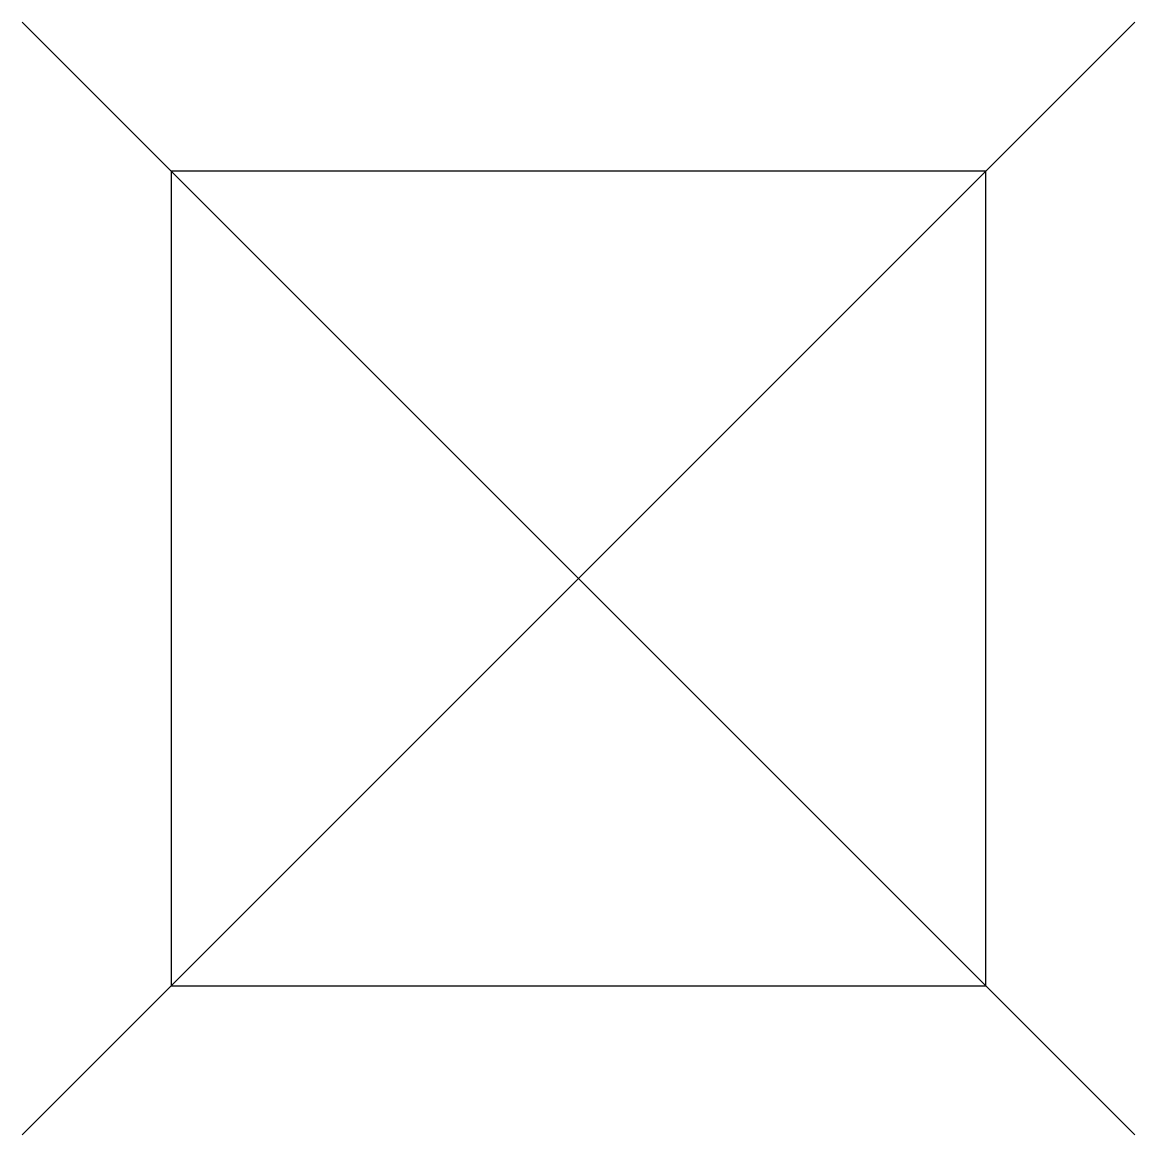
# Model space of a CAD drawing. Extents: x 5.5 to 6.5, y 5 to 6.
import ezdxf

# ---------------------------------------------------------------- set-up
doc = ezdxf.new("R2010")
doc.units = 0
doc.header["$MEASUREMENT"] = 0
doc.layers.get('0').update_dxf_attribs({"linetype": 'CONTINUOUS'})
doc.layers.add('SPOT', color=7, linetype='CONTINUOUS')

# ---------------------------------------------------------------- blocks, each defined once
blk = doc.blocks.new('SPOTX')
for p, q in [((-0.5, -0.5), (0.5, 0.5)), ((0.5, -0.5), (-0.5, 0.5))]:
    blk.add_line(p, q)
at = {"linetype": 'Continuous'}
blk.add_lwpolyline([(-0.3662, -0.3662), (0.3662, -0.3662), (0.3662, 0.3662), (-0.3662, 0.3662)], close=True, dxfattribs=at)

msp = doc.modelspace()

# ---------------------------------------------------------------- block references
at = {"layer": 'SPOT', "linetype": 'Continuous'}
msp.add_blockref('SPOTX', (6, 5.5), dxfattribs=at)

doc.saveas('drawing.dxf')
